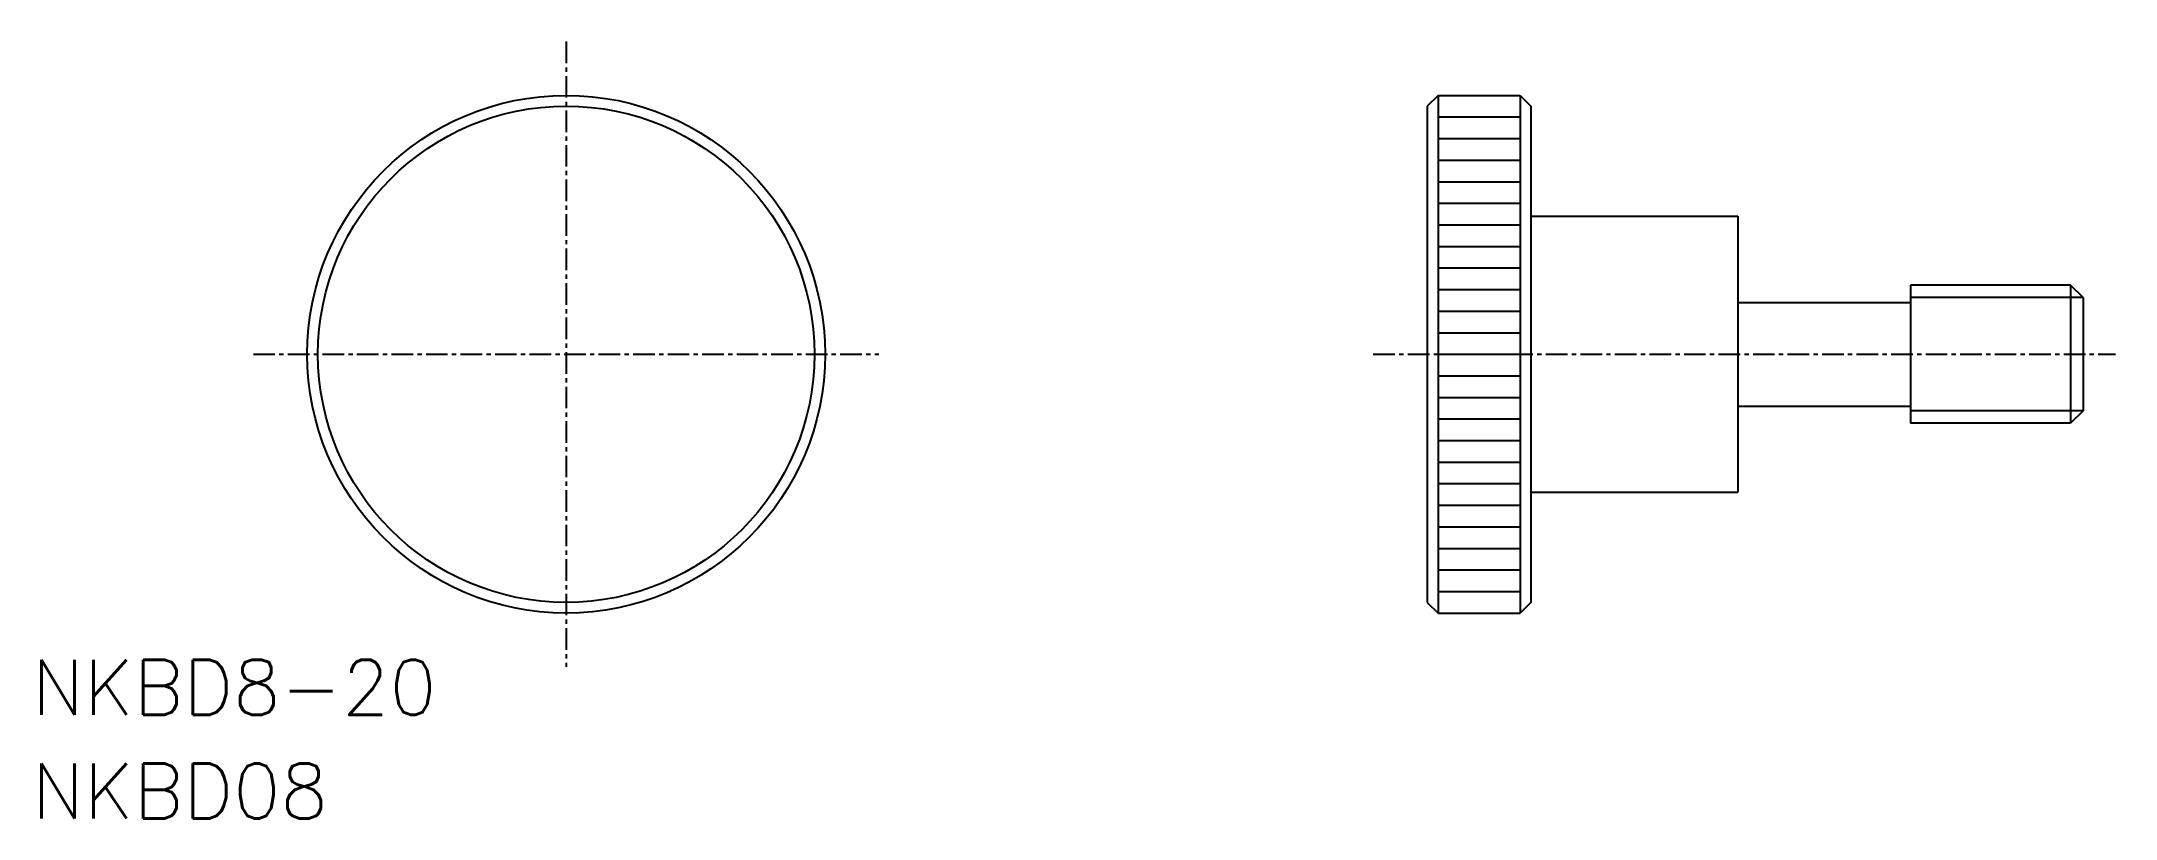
# Model space of a CAD drawing. Extents: x -30 to 90, y -27 to 18.
import ezdxf

# ---------------------------------------------------------------- set-up
doc = ezdxf.new("R2010")
doc.units = 0
doc.linetypes.add('CENTER', pattern=[2, 1.25, -0.25, 0.25, -0.25])
doc.layers.get('0').update_dxf_attribs({"linetype": 'CONTINUOUS'})
doc.layers.add('CENTER', color=1, linetype='CENTER')
doc.styles.get("Standard").update_dxf_attribs({"font": 'txt.shx', "bigfont": 'bigfont.shx'})

msp = doc.modelspace()

# ---------------------------------------------------------------- linework, layer by layer
at = {"color": 7, "linetype": 'CONTINUOUS'}
for p, q in [((50.51, 15), (49.88, 14.38)), ((50.51, 15), (55.26, 15)), ((50.51, 15), (50.51, -15)), ((50.51, 15), (55.26, 15)), ((55.26, 15), (55.88, 14.38)), ((55.26, 15), (55.26, -15)), ((49.88, 14.38), (49.88, -14.38)), ((50.51, 13.75), (55.26, 13.75)), ((55.88, 14.38), (55.88, -14.38)), ((50.51, 12.5), (55.26, 12.5)), ((50.51, 11.25), (55.26, 11.25)), ((50.51, 10), (55.26, 10)), ((50.51, 8.75), (55.26, 8.75)), ((50.51, 7.5), (55.26, 7.5)), ((55.88, 8), (67.88, 8)), ((67.88, 8), (67.88, -8)), ((50.51, 6.25), (55.26, 6.25)), ((50.51, 5), (55.26, 5)), ((50.51, 3.75), (55.26, 3.75)), ((77.88, 4), (77.88, -4)), ((87.16, 4), (77.88, 4)), ((87.88, 3.28), (87.16, 4)), ((87.16, 4), (87.16, -4)), ((50.51, 2.5), (55.26, 2.5)), ((67.88, 3), (77.88, 3)), ((87.88, 3.28), (87.88, -3.28)), ((50.51, 1.25), (55.26, 1.25)), ((50.51, 0), (55.26, 0)), ((50.51, -1.25), (55.26, -1.25)), ((50.51, -2.5), (55.26, -2.5)), ((67.88, -3), (77.88, -3)), ((87.88, -3.28), (87.16, -4)), ((50.51, -3.75), (55.26, -3.75)), ((87.16, -4), (77.88, -4)), ((50.51, -5), (55.26, -5)), ((50.51, -6.25), (55.26, -6.25)), ((50.51, -7.5), (55.26, -7.5)), ((55.88, -8), (67.88, -8)), ((50.51, -8.75), (55.26, -8.75)), ((50.51, -10), (55.26, -10)), ((50.51, -11.25), (55.26, -11.25)), ((50.51, -12.5), (55.26, -12.5)), ((49.88, -14.38), (50.51, -15)), ((50.51, -13.75), (55.26, -13.75)), ((55.88, -14.38), (55.26, -15)), ((50.51, -15), (55.26, -15))]:
    msp.add_line(p, q, dxfattribs=at)
at = {"color": 3, "linetype": 'CONTINUOUS'}
for p, q in [((87.88, 3.28), (77.88, 3.28)), ((87.88, -3.28), (77.88, -3.28))]:
    msp.add_line(p, q, dxfattribs=at)
at = {"color": 7, "linetype": 'CONTINUOUS'}
for radius in [15, 14.38]:
    msp.add_circle((0, 0), radius, dxfattribs=at)
at = {"layer": 'CENTER', "color": 1, "linetype": 'CENTER'}
for p, q in [((0, 18.12), (0, -18.12)), ((-18.12, 0), (18.12, 0)), ((46.76, 0), (89.76, 0))]:
    msp.add_line(p, q, dxfattribs=at)

# ---------------------------------------------------------------- texts
at = {"color": 7, "linetype": 'CONTINUOUS'}
for s, p in [('NKBD8-20', (-30.95, -20.9)), ('NKBD08', (-30.95, -26.91))]:
    msp.add_text(s, height=3.2, dxfattribs=at).set_placement(p)

doc.saveas('drawing.dxf')
